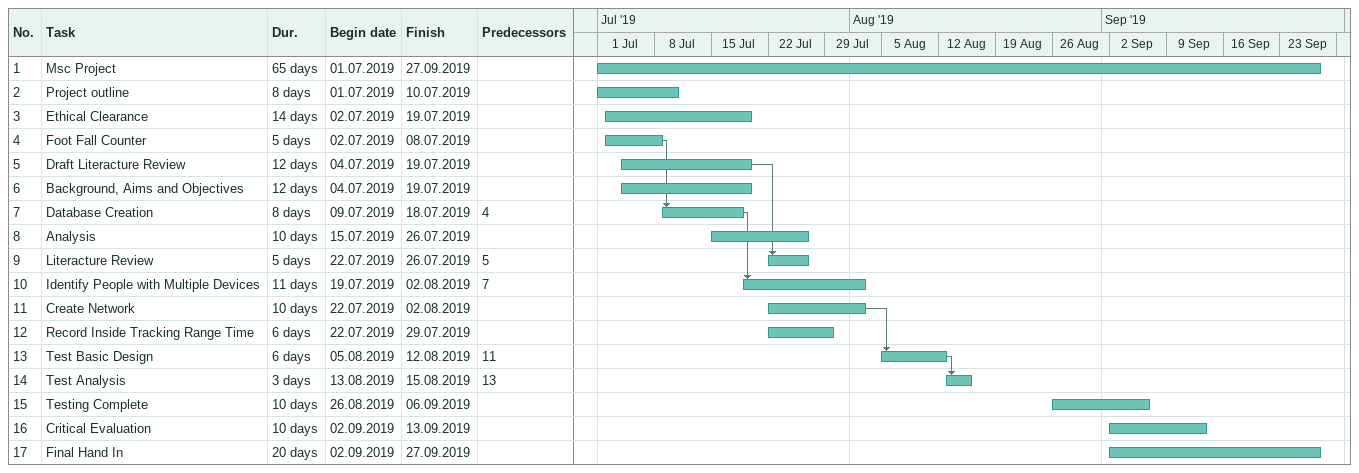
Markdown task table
| ID | Task | Duration | Start | Finish | Predecessors |
|---|---|---|---|---|---|
| 1 | Msc Project | 65d | 2019-07-01 | 2019-09-27 |  |
| 2 | Project outline | 8d | 2019-07-01 | 2019-07-10 |  |
| 3 | Ethical Clearance | 14d | 2019-07-02 | 2019-07-19 |  |
| 4 | Foot Fall Counter | 5d | 2019-07-02 | 2019-07-08 |  |
| 5 | Draft Literacture Review | 12d | 2019-07-04 | 2019-07-19 |  |
| 6 | Background, Aims and Objectives | 12d | 2019-07-04 | 2019-07-19 |  |
| 7 | Database Creation | 8d | 2019-07-09 | 2019-07-18 | 4 |
| 8 | Analysis | 10d | 2019-07-15 | 2019-07-26 |  |
| 9 | Literacture Review | 5d | 2019-07-22 | 2019-07-26 | 5 |
| 10 | Identify People with Multiple Devices | 11d | 2019-07-19 | 2019-08-02 | 7 |
| 11 | Create Network | 10d | 2019-07-22 | 2019-08-02 |  |
| 12 | Record Inside Tracking Range Time | 6d | 2019-07-22 | 2019-07-29 |  |
| 13 | Test Basic Design | 6d | 2019-08-05 | 2019-08-12 | 11 |
| 14 | Test Analysis | 3d | 2019-08-13 | 2019-08-15 | 13 |
| 15 | Testing Complete | 10d | 2019-08-26 | 2019-09-06 |  |
| 16 | Critical Evaluation | 10d | 2019-09-02 | 2019-09-13 |  |
| 17 | Final Hand In | 20d | 2019-09-02 | 2019-09-27 |  |
